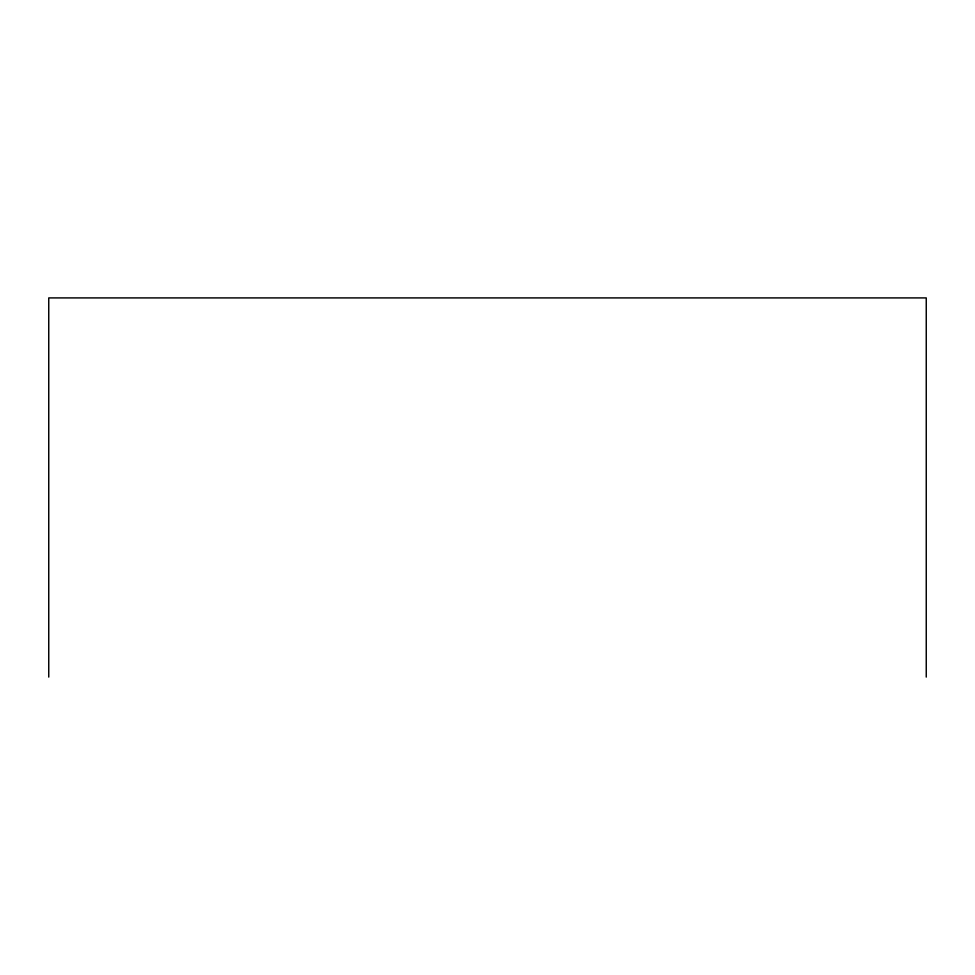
<?xml version="1.0" encoding="UTF-8"?>
<svg xmlns="http://www.w3.org/2000/svg" width="975" height="975" viewBox="0 0 975 975"><rect width="100%" height="100%" fill="white"/><g stroke="black" fill="none" stroke-linecap="round" stroke-linejoin="round"><path stroke-width="1.46" d="M926.25 677.089L926.25 297.911L48.75 297.911L48.75 677.089"/></g></svg>
